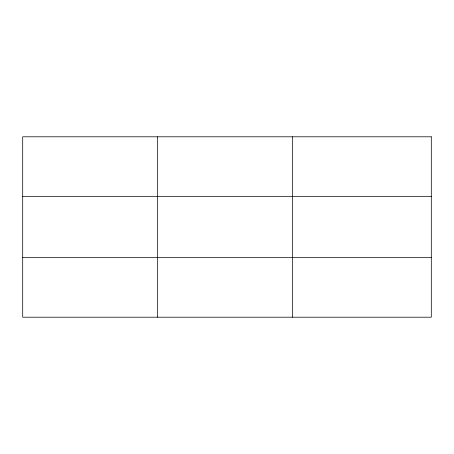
<?xml version="1.0" encoding="UTF-8"?>
<svg xmlns="http://www.w3.org/2000/svg" width="454" height="454" viewBox="0 0 454 454"><rect width="100%" height="100%" fill="white"/><g stroke="black" fill="none" stroke-linecap="round" stroke-linejoin="round"><path stroke-width="0.68" d="M157.538 317.204L157.538 136.796M292.376 317.204L292.376 136.796M22.7 196.332L431.3 196.332M22.7 257.668L431.3 257.668M431.3 136.796L431.3 317.204L22.7 317.204L22.7 136.796L431.3 136.796"/></g></svg>
